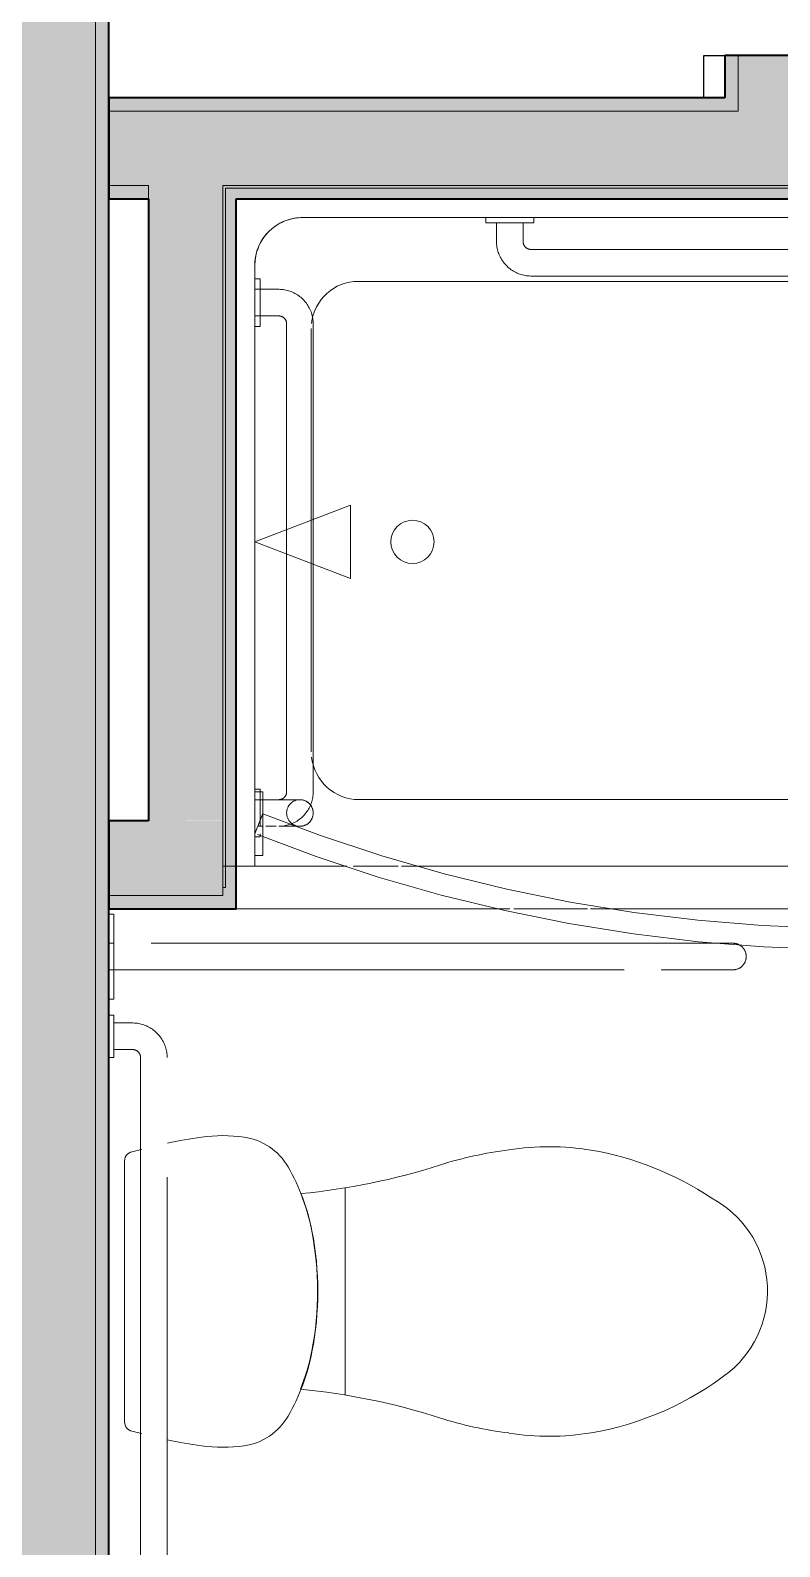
# Model space of a CAD drawing. Header units: inches. Extents: x 6 to 8416, y -388 to 6104.
# Drawn here: x 7109.2 to 7144.5, y 1389.3 to 1460.6 of the extents above; entities that cross this region are included whole.
import ezdxf

# ---------------------------------------------------------------- set-up
doc = ezdxf.new("R2010")
doc.units = ezdxf.units.IN
doc.header["$MEASUREMENT"] = 0
doc.linetypes.add('Dash 1_16_', pattern=[48, 24, -24])
doc.linetypes.add('Hidden 1_16_', pattern=[36, 24, -12])
for name, color, linetype, lineweight in [('A-DOOR', 31, 'Continuous', 18), ('A-DOOR-FRAM', 31, 'Continuous', 25), ('A-GENM', 13, 'Continuous', 18), ('A-ROOM', 32, 'Continuous', 13), ('A-WALL', 113, 'Continuous', 25), ('A-WALL-PATT', 111, 'Continuous', 35), ('I-WALL', 2, 'Continuous', 25), ('P-SANR-FIXT', 6, 'Continuous', 18), ('Q-SPCQ', 91, 'Continuous', 18)]:
    doc.layers.add(name, color=color, linetype=linetype, lineweight=lineweight)

# ---------------------------------------------------------------- blocks, each defined once
blk = doc.blocks.new('GM BA Shower-Unit-Tub-Prefab-ICC ADA-AM - ICC Type B_ Option A Forward_ 60_W x 32_D-2224280-LEVEL 3 - PLAN Copy 1 Copy 1')
at = {"layer": 'A-GENM'}
blk.add_line((0, -32), (0.625, -32), dxfattribs=at)
blk = doc.blocks.new('PL BA Toilet-Unit-Two Piece-ICC ADA-AM - ICC Type B_ Side Approach_ Swing Up Bar-V993-LEVEL 3 - PLAN Copy 1 Copy 1')
at = {"layer": 'A-GENM', "linetype": 'Hidden 1_16_', "lineweight": 9}
for p, q in [((0, 47.172), (0, 23.578)), ((0, 23.578), (0, 22.678)), ((0, 22.536), (0, 19.066)), ((0, 18.875), (0, 18.276)), ((0, 18.276), (0, 6)), ((0, 6), (0, 0))]:
    blk.add_line(p, q, dxfattribs=at)
blk = doc.blocks.new('z Nested-Shower Surround-Tub-Prefab - Variable-V998-LEVEL 3 - PLAN Copy 1 Copy 1')
at = {"layer": 'A-GENM'}
for p, q in [((60, 0), (0, 0)), ((0, 0), (0, -32)), ((0, -0.625), (0, 0)), ((0, 0), (60, 0)), ((0, -29.862), (0, -0.625)), ((56.25, -1.5), (3.75, -1.5)), ((3.75, -1.5), (56.25, -1.5)), ((56.25, -1.5), (3.75, -1.5)), ((1.5, -3.75), (1.5, -5.058)), ((1.5, -29.25), (1.5, -3.75)), ((1.5, -3.75), (1.5, -5.058)), ((53.877, -4.5), (6.371, -4.5)), ((1.5, -5.942), (1.5, -29.058)), ((1.5, -5.942), (1.5, -29.058)), ((4.159, -15.729), (4.159, -6.712)), ((4.159, -17.771), (4.159, -15.729)), ((4.159, -26.623), (4.159, -17.771)), ((53.839, -28.873), (6.409, -28.873)), ((0, -32), (0, -29.875)), ((1.5, -29.862), (1.5, -29.25)), ((1.5, -30), (1.5, -30.75)), ((1.5, -30.75), (1.5, -30)), ((1.5, -30), (1.5, -30.75)), ((1.5, -30.75), (1.5, -32)), ((1.5, -32), (1.5, -30.75)), ((1.5, -30.75), (1.5, -32)), ((0, -32), (1.5, -32)), ((0.625, -32), (0.246, -32)), ((1.5, -32), (0.625, -32)), ((1.5, -32), (5.826, -32)), ((6.125, -32), (8.252, -32)), ((8.398, -32), (9.275, -32)), ((9.275, -32), (26.625, -32))]:
    blk.add_line(p, q, dxfattribs=at)
at = {"layer": 'A-GENM', "lineweight": 9}
for p, q in [((60, 0), (0, 0)), ((0, 0), (0, -33)), ((0, -0.625), (0, 0)), ((0, 0), (60, 0)), ((0, -29.862), (0, -0.625)), ((0.125, -33), (0.125, -0.125)), ((0.125, -0.125), (59.875, -0.125)), ((0.125, -0.339), (0.125, -0.625)), ((0.125, -0.625), (0.125, -29.862)), ((59.688, -0.125), (0.313, -0.125)), ((0, -32), (0, -29.875)), ((0.125, -29.875), (0.125, -32)), ((0, -33), (0, -32)), ((0.125, -32), (0.125, -33)), ((0, -33), (0.125, -33)), ((0.125, -33), (0, -33))]:
    blk.add_line(p, q, dxfattribs=at)
at = {"layer": 'A-GENM'}
blk.add_circle((8.92, -16.75), 1.016, dxfattribs=at)
for centre, radius, start, end in [((3.75, -3.75), 2.25, 90, 180), ((3.75, -3.75), 2.25, 114.97132, 155.02868), ((3.75, -3.75), 2.25, 114.97132, 155.02868), ((3.75, -3.75), 2.25, 110.02868, 114.97132), ((3.75, -3.75), 2.25, 110.02868, 114.97132), ((3.75, -3.75), 2.25, 90, 110.02868), ((3.75, -3.75), 2.25, 90, 110.02868), ((3.75, -3.75), 2.25, 155.02868, 159.97132), ((3.75, -3.75), 2.25, 155.02868, 159.97132), ((3.75, -3.75), 2.25, 159.97132, 180), ((3.75, -3.75), 2.25, 159.97132, 180), ((6.371, -6.712), 2.212, 90, 173.90233), ((6.409, -26.623), 2.25, 186.2418, 270)]:
    blk.add_arc(centre, radius, start, end, dxfattribs=at)
blk = doc.blocks.new('z Nested-Shower Grab Bars - Variable-V999-LEVEL 3 - PLAN Copy 1 Copy 1')
at = {"layer": 'A-GENM', "linetype": 'Dash 1_16_', "lineweight": 9}
for p, q in [((10.875, 0), (10.875, -0.25)), ((13.125, 0), (10.875, 0)), ((13.125, 0), (10.875, 0)), ((10.875, 0), (10.875, -0.25)), ((13.125, 0), (10.875, 0)), ((13.125, 0), (10.875, 0)), ((10.875, -0.25), (11.687, -0.25)), ((10.875, -0.25), (11.687, -0.25)), ((10.875, -0.25), (11.687, -0.25)), ((10.875, -0.25), (13.125, -0.25)), ((11.375, -0.25), (11.375, -1.125)), ((11.688, -0.25), (11.375, -0.25)), ((11.688, -0.25), (11.375, -0.25)), ((11.375, -0.25), (11.375, -1.125)), ((12.625, -0.25), (11.375, -0.25)), ((11.688, -0.25), (11.375, -0.25)), ((12.313, -0.25), (11.688, -0.25)), ((11.838, -0.25), (11.688, -0.25)), ((12.313, -0.25), (11.688, -0.25)), ((12, -0.25), (11.838, -0.25)), ((12.162, -0.25), (12, -0.25)), ((12.313, -0.25), (12.162, -0.25)), ((12.313, -0.25), (13.125, -0.25)), ((12.313, -0.25), (13.125, -0.25)), ((12.625, -0.25), (12.313, -0.25)), ((12.625, -0.25), (12.313, -0.25)), ((12.313, -0.25), (13.125, -0.25)), ((12.625, -0.25), (12.313, -0.25)), ((12.625, -1.125), (12.625, -0.25)), ((12.625, -1.125), (12.625, -0.25)), ((13.125, -0.25), (13.125, 0)), ((13.125, -0.25), (13.125, 0)), ((35, -1.5), (13, -1.5)), ((35, -1.5), (13, -1.5)), ((13, -2.75), (35, -2.75)), ((13, -2.75), (35, -2.75)), ((0.25, -2.875), (0, -2.875)), ((0, -2.875), (0, -5.125)), ((0, -2.875), (0, -3.438)), ((1.125, -3.375), (0, -3.375)), ((0, -3.375), (0, -4.625)), ((0, -3.375), (0, -3.558)), ((0, -3.558), (0, -3.688)), ((0.25, -3.438), (0.25, -2.875)), ((0.25, -5.125), (0.25, -2.875)), ((0, -3.688), (0, -3.838)), ((0, -3.838), (0, -4)), ((0, -4), (0, -4.162)), ((0, -4.162), (0, -4.313)), ((0, -4.313), (0, -4.442)), ((0, -4.442), (0, -4.625)), ((0, -4.563), (0, -5.125)), ((0, -4.625), (1.125, -4.625)), ((0.25, -5.125), (0.25, -4.563)), ((0, -5.125), (0.25, -5.125)), ((1.5, -5), (1.5, -14.674)), ((2.75, -14.194), (2.75, -5)), ((2.75, -16.306), (2.75, -14.194)), ((1.5, -14.674), (1.5, -15.826)), ((1.5, -15.826), (1.5, -27)), ((2.75, -27), (2.75, -16.306)), ((0.25, -26.875), (0, -26.875)), ((0, -26.875), (0, -27.709)), ((0, -26.875), (0, -27.438)), ((0.25, -26.875), (0, -26.875)), ((0, -26.875), (0, -27.709)), ((0, -26.875), (0, -27.709)), ((0.25, -27.438), (0.25, -26.875)), ((0.25, -27.687), (0.25, -26.875)), ((0.25, -27.687), (0.25, -26.875)), ((0.25, -27.709), (0.25, -26.875)), ((1.125, -27.375), (0, -27.375)), ((0, -27.375), (0, -27.558)), ((0, -27.375), (0, -27.688)), ((0, -27.558), (0, -27.688)), ((0, -27.688), (0, -27.838)), ((0, -27.688), (0, -27.838)), ((0, -27.749), (0, -28)), ((0, -27.749), (0, -28)), ((0, -27.749), (0, -28)), ((1.125, -27.375), (0.25, -27.375)), ((0.25, -27.375), (0.25, -27.688)), ((0.25, -27.375), (0.25, -27.688)), ((0.25, -27.688), (0.25, -27.838)), ((0.25, -27.688), (0.25, -27.838)), ((0.25, -27.991), (0.25, -27.749)), ((0, -27.838), (0, -28)), ((0, -27.838), (0, -28)), ((0, -28), (0, -28.162)), ((0, -28), (0, -28.162)), ((0, -28.113), (0, -28.291)), ((0, -28.113), (0, -28.291)), ((0, -28.113), (0, -28.291)), ((0, -28.162), (0, -28.313)), ((0, -28.162), (0, -28.313)), ((0, -28.291), (0, -28.365)), ((0, -28.291), (0, -28.365)), ((0, -28.291), (0, -28.365)), ((0, -28.291), (0, -28.365)), ((0, -28.313), (0, -28.365)), ((0, -28.313), (0, -28.442)), ((0, -28.365), (0, -28.442)), ((0, -28.442), (0, -28.541)), ((0, -28.442), (0, -28.541)), ((0.25, -27.838), (0.25, -28)), ((0.25, -27.838), (0.25, -28)), ((0.25, -28), (0.25, -28.313)), ((0.25, -28), (0.25, -28.162)), ((0.25, -28.291), (0.25, -28.113)), ((0.25, -28.162), (0.25, -28.313)), ((0.25, -28.365), (0.25, -28.291)), ((0.25, -28.365), (0.25, -28.291)), ((0.25, -28.365), (0.25, -28.291)), ((0.25, -28.365), (0.25, -28.291)), ((0.25, -28.313), (0.25, -28.442)), ((0.25, -28.313), (0.25, -28.442)), ((0.25, -28.442), (0.25, -28.541)), ((0.25, -28.442), (0.25, -28.541)), ((2.244, -28.178), (2.291, -28.132)), ((0, -28.541), (0, -28.604)), ((0, -28.541), (0, -28.604)), ((0, -28.563), (0, -28.795)), ((0, -28.563), (0, -28.795)), ((0, -28.563), (0, -28.795)), ((0, -28.563), (0, -28.795)), ((0, -28.604), (0, -28.625)), ((0, -28.604), (0, -28.625)), ((0, -28.974), (0, -29.087)), ((0, -28.974), (0, -29.087)), ((0, -28.974), (0, -29.087)), ((0, -28.974), (0, -29.087)), ((0, -29.087), (0, -29.125)), ((0, -29.087), (0, -29.125)), ((0, -29.087), (0, -29.125)), ((0, -29.087), (0, -29.125)), ((0, -29.125), (0.245, -29.125)), ((0, -29.125), (0.245, -29.125)), ((0.154, -28.625), (0.375, -28.625)), ((0.25, -28.541), (0.25, -28.604)), ((0.25, -28.541), (0.25, -28.604)), ((0.25, -28.604), (0.25, -28.625)), ((0.25, -28.604), (0.25, -28.625)), ((0.25, -29.087), (0.25, -28.974)), ((0.25, -29.087), (0.25, -28.974)), ((0.25, -29.087), (0.25, -28.974)), ((0.25, -29.087), (0.25, -28.974)), ((0.25, -29.125), (0.25, -29.087)), ((0.25, -29.125), (0.25, -29.087)), ((0.25, -29.125), (0.25, -29.087)), ((0.25, -29.125), (0.25, -29.087)), ((0.515, -28.625), (1.004, -28.625)), ((0.515, -28.625), (1.004, -28.625)), ((1.295, -28.625), (1.255, -28.625)), ((1.384, -28.604), (1.448, -28.593)), ((1.448, -28.593), (1.511, -28.578)), ((1.487, -28.625), (1.45, -28.625)), ((1.596, -28.625), (1.561, -28.625)), ((1.631, -28.625), (1.596, -28.625)), ((1.972, -28.625), (1.95, -28.625)), ((1.993, -28.625), (1.972, -28.625)), ((2.012, -28.625), (1.993, -28.625)), ((2.03, -28.625), (2.012, -28.625)), ((2.046, -28.625), (2.03, -28.625)), ((2.061, -28.625), (2.046, -28.625))]:
    blk.add_line(p, q, dxfattribs=at)
at = {"layer": 'A-GENM', "linetype": 'Dash 1_16_', "lineweight": 9, "flags": 128}
for points in [[(11.375, -1.125), (11.376, -1.19), (11.38, -1.255), (11.387, -1.32), (11.396, -1.384), (11.407, -1.448), (11.422, -1.511), (11.438, -1.574), (11.457, -1.636), (11.479, -1.697), (11.503, -1.758), (11.53, -1.817), (11.559, -1.875), (11.59, -1.932), (11.623, -1.988), (11.659, -2.043), (11.697, -2.095), (11.736, -2.147), (11.778, -2.197), (11.822, -2.244), (11.868, -2.291), (11.915, -2.335), (11.965, -2.377), (12.016, -2.418), (12.068, -2.456), (12.122, -2.492), (12.177, -2.526), (12.234, -2.558), (12.292, -2.588), (12.351, -2.615), (12.411, -2.64), (12.472, -2.662), (12.534, -2.682), (12.597, -2.699), (12.66, -2.714), (12.724, -2.726), (12.788, -2.736), (12.853, -2.743), (12.917, -2.748), (12.982, -2.75), (13, -2.75)], [(11.375, -1.125), (11.376, -1.19), (11.38, -1.255), (11.387, -1.32), (11.396, -1.384), (11.407, -1.448), (11.422, -1.511), (11.438, -1.574), (11.457, -1.636), (11.479, -1.697), (11.503, -1.758), (11.53, -1.817), (11.559, -1.875), (11.59, -1.932), (11.623, -1.988), (11.659, -2.043), (11.697, -2.095), (11.736, -2.147), (11.778, -2.197), (11.822, -2.244), (11.868, -2.291), (11.915, -2.335), (11.965, -2.377), (12.016, -2.418), (12.068, -2.456), (12.122, -2.492), (12.177, -2.526), (12.234, -2.558), (12.292, -2.588), (12.351, -2.615), (12.411, -2.64), (12.472, -2.662), (12.534, -2.682), (12.597, -2.699), (12.66, -2.714), (12.724, -2.726), (12.788, -2.736), (12.853, -2.743), (12.917, -2.748), (12.982, -2.75), (13, -2.75)], [(13, -1.5), (12.985, -1.5), (12.97, -1.499), (12.955, -1.497), (12.94, -1.495), (12.925, -1.493), (12.911, -1.489), (12.896, -1.485), (12.882, -1.481), (12.868, -1.476), (12.854, -1.47), (12.84, -1.464), (12.827, -1.458), (12.814, -1.45), (12.801, -1.443), (12.788, -1.435), (12.776, -1.426), (12.764, -1.417), (12.753, -1.407), (12.742, -1.397), (12.731, -1.386), (12.721, -1.375), (12.711, -1.364), (12.702, -1.352), (12.693, -1.34), (12.684, -1.328), (12.677, -1.315), (12.669, -1.302), (12.662, -1.288), (12.656, -1.275), (12.65, -1.261), (12.645, -1.247), (12.641, -1.233), (12.637, -1.218), (12.633, -1.203), (12.63, -1.189), (12.628, -1.174), (12.627, -1.159), (12.625, -1.144), (12.625, -1.129), (12.625, -1.125)], [(13, -1.5), (12.985, -1.5), (12.97, -1.499), (12.955, -1.497), (12.94, -1.495), (12.925, -1.493), (12.911, -1.489), (12.896, -1.485), (12.882, -1.481), (12.868, -1.476), (12.854, -1.47), (12.84, -1.464), (12.827, -1.458), (12.814, -1.45), (12.801, -1.443), (12.788, -1.435), (12.776, -1.426), (12.764, -1.417), (12.753, -1.407), (12.742, -1.397), (12.731, -1.386), (12.721, -1.375), (12.711, -1.364), (12.702, -1.352), (12.693, -1.34), (12.684, -1.328), (12.677, -1.315), (12.669, -1.302), (12.662, -1.288), (12.656, -1.275), (12.65, -1.261), (12.645, -1.247), (12.641, -1.233), (12.637, -1.218), (12.633, -1.203), (12.63, -1.189), (12.628, -1.174), (12.627, -1.159), (12.625, -1.144), (12.625, -1.129), (12.625, -1.125)], [(2.75, -5), (2.749, -4.935), (2.745, -4.87), (2.738, -4.805), (2.729, -4.741), (2.718, -4.677), (2.703, -4.614), (2.687, -4.551), (2.668, -4.489), (2.646, -4.428), (2.622, -4.367), (2.595, -4.308), (2.566, -4.25), (2.535, -4.193), (2.502, -4.137), (2.466, -4.082), (2.428, -4.03), (2.389, -3.978), (2.347, -3.928), (2.303, -3.881), (2.257, -3.834), (2.21, -3.79), (2.16, -3.748), (2.109, -3.707), (2.057, -3.669), (2.003, -3.633), (1.948, -3.599), (1.891, -3.567), (1.833, -3.537), (1.774, -3.51), (1.714, -3.485), (1.653, -3.463), (1.591, -3.443), (1.528, -3.426), (1.465, -3.411), (1.401, -3.399), (1.337, -3.389), (1.272, -3.382), (1.208, -3.377), (1.143, -3.375), (1.125, -3.375)], [(1.125, -4.625), (1.14, -4.625), (1.155, -4.626), (1.17, -4.628), (1.185, -4.63), (1.2, -4.632), (1.214, -4.636), (1.229, -4.64), (1.243, -4.644), (1.257, -4.649), (1.271, -4.655), (1.285, -4.661), (1.298, -4.667), (1.311, -4.675), (1.324, -4.682), (1.337, -4.69), (1.349, -4.699), (1.361, -4.708), (1.372, -4.718), (1.383, -4.728), (1.394, -4.739), (1.404, -4.75), (1.414, -4.761), (1.423, -4.773), (1.432, -4.785), (1.441, -4.797), (1.448, -4.81), (1.456, -4.823), (1.463, -4.837), (1.469, -4.85), (1.475, -4.864), (1.48, -4.878), (1.484, -4.892), (1.488, -4.907), (1.492, -4.922), (1.495, -4.936), (1.497, -4.951), (1.498, -4.966), (1.5, -4.981), (1.5, -4.996), (1.5, -5)], [(1.5, -27), (1.5, -27.015), (1.499, -27.03), (1.497, -27.045), (1.495, -27.06), (1.493, -27.075), (1.489, -27.089), (1.485, -27.104), (1.481, -27.118), (1.476, -27.132), (1.47, -27.146), (1.464, -27.16), (1.458, -27.173), (1.45, -27.186), (1.443, -27.199), (1.435, -27.212), (1.426, -27.224), (1.417, -27.236), (1.407, -27.247), (1.397, -27.258), (1.386, -27.269), (1.375, -27.279), (1.364, -27.289), (1.352, -27.298), (1.34, -27.307), (1.328, -27.316), (1.315, -27.323), (1.302, -27.331), (1.288, -27.338), (1.275, -27.344), (1.261, -27.35), (1.247, -27.355), (1.233, -27.359), (1.218, -27.363), (1.203, -27.367), (1.189, -27.37), (1.174, -27.372), (1.159, -27.373), (1.144, -27.375), (1.129, -27.375), (1.125, -27.375)], [(2.64, -27.589), (2.662, -27.528), (2.682, -27.466), (2.699, -27.403), (2.714, -27.34), (2.726, -27.276), (2.736, -27.212), (2.743, -27.147), (2.748, -27.083), (2.75, -27.018), (2.75, -27)], [(1.125, -27.375), (1.165, -27.375), (1.205, -27.375), (1.245, -27.375), (1.284, -27.375), (1.324, -27.375), (1.363, -27.375), (1.401, -27.375), (1.44, -27.375), (1.477, -27.375), (1.514, -27.375), (1.551, -27.375), (1.587, -27.375), (1.622, -27.375), (1.656, -27.375), (1.69, -27.375), (1.722, -27.375), (1.754, -27.375), (1.784, -27.375), (1.814, -27.375), (1.842, -27.375), (1.87, -27.375), (1.896, -27.375), (1.921, -27.375), (1.944, -27.375), (1.966, -27.375)], [(1.966, -27.375), (1.987, -27.375), (2.007, -27.375), (2.025, -27.375), (2.042, -27.375), (2.057, -27.375), (2.071, -27.375), (2.083, -27.375), (2.094, -27.375), (2.103, -27.375), (2.11, -27.375), (2.116, -27.375), (2.121, -27.375), (2.124, -27.375), (2.125, -27.375)], [(2.125, -27.375), (2.15, -27.375), (2.175, -27.377), (2.2, -27.379), (2.225, -27.383), (2.249, -27.387), (2.274, -27.393), (2.298, -27.399), (2.322, -27.407), (2.345, -27.415), (2.368, -27.424), (2.391, -27.435), (2.414, -27.446), (2.436, -27.458), (2.457, -27.47), (2.478, -27.484), (2.498, -27.499), (2.518, -27.514), (2.537, -27.53), (2.556, -27.547), (2.573, -27.565), (2.59, -27.583), (2.607, -27.602), (2.622, -27.621), (2.637, -27.642), (2.651, -27.662), (2.664, -27.684), (2.676, -27.705), (2.688, -27.728), (2.698, -27.75), (2.708, -27.774), (2.716, -27.797), (2.724, -27.821), (2.73, -27.845), (2.736, -27.869), (2.741, -27.894), (2.745, -27.918), (2.747, -27.943), (2.749, -27.968), (2.75, -27.993), (2.75, -28.018), (2.749, -28.043), (2.746, -28.068), (2.743, -28.093), (2.739, -28.118), (2.734, -28.142), (2.727, -28.166), (2.72, -28.19), (2.712, -28.214), (2.703, -28.237), (2.693, -28.26), (2.682, -28.283), (2.671, -28.305), (2.658, -28.326), (2.645, -28.347), (2.63, -28.368), (2.615, -28.388), (2.599, -28.407), (2.583, -28.426), (2.565, -28.444), (2.547, -28.461), (2.528, -28.477), (2.509, -28.493), (2.489, -28.508), (2.468, -28.522), (2.447, -28.536), (2.426, -28.548), (2.403, -28.56), (2.381, -28.57), (2.358, -28.58), (2.334, -28.589), (2.311, -28.597), (2.287, -28.604), (2.262, -28.61), (2.238, -28.615), (2.213, -28.619), (2.188, -28.622), (2.163, -28.624), (2.138, -28.625), (2.125, -28.625)], [(2.291, -28.132), (2.335, -28.085), (2.377, -28.035), (2.418, -27.984), (2.456, -27.932), (2.492, -27.878), (2.526, -27.823), (2.558, -27.766), (2.588, -27.708), (2.615, -27.649), (2.64, -27.589)], [(1.511, -28.578), (1.574, -28.562), (1.636, -28.543), (1.697, -28.521), (1.758, -28.497), (1.817, -28.47), (1.875, -28.441), (1.932, -28.41), (1.988, -28.377), (2.043, -28.341), (2.095, -28.303), (2.147, -28.264), (2.197, -28.222), (2.244, -28.178)], [(1.125, -28.625), (1.19, -28.624), (1.255, -28.62), (1.32, -28.613), (1.384, -28.604)], [(1.255, -28.625), (1.216, -28.625), (1.176, -28.625), (1.136, -28.625), (1.125, -28.625)], [(1.45, -28.625), (1.412, -28.625), (1.373, -28.625), (1.334, -28.625), (1.295, -28.625)], [(1.561, -28.625), (1.524, -28.625), (1.487, -28.625)], [(1.95, -28.625), (1.927, -28.625), (1.903, -28.625), (1.877, -28.625), (1.85, -28.625), (1.822, -28.625), (1.792, -28.625), (1.762, -28.625), (1.731, -28.625), (1.699, -28.625), (1.665, -28.625), (1.631, -28.625)], [(2.125, -28.625), (2.124, -28.625), (2.122, -28.625), (2.118, -28.625), (2.112, -28.625), (2.105, -28.625), (2.096, -28.625), (2.086, -28.625), (2.074, -28.625), (2.061, -28.625)]]:
    blk.add_lwpolyline(points, dxfattribs=at)
at = {"layer": 'A-GENM', "linetype": 'Dash 1_16_', "lineweight": 9}
for start, end in [(90, 270), (270, 90)]:
    blk.add_arc((2.125, -28), 0.625, start, end, dxfattribs=at)
blk = doc.blocks.new('z Nested-Shower Fixtures - Variable-2223649-LEVEL 3 - PLAN Copy 1 Copy 1')
at = {"layer": 'P-SANR-FIXT'}
for p, q in [((4.5, 1.727), (0, 0)), ((4.5, -1.727), (4.5, 1.727)), ((0, 0), (4.5, -1.727))]:
    blk.add_line(p, q, dxfattribs=at)
blk = doc.blocks.new('SE BA Shower Curtain Rod-AM - 1_ Dia__ 76_ AFF-V1000-LEVEL 3 - PLAN Copy 1 Copy 1')
at = {"layer": 'Q-SPCQ'}
for p, q in [((0.375, 1.5), (0, 1.5)), ((0, 1.5), (0, -1.5)), ((0, 1.5), (0, 0.75)), ((0.375, 0.75), (0.375, 1.5)), ((0.375, -1.5), (0.375, 1.5)), ((0, 0.75), (0, -0.75)), ((0.375, 0.391), (0.375, 0.75)), ((0.235, 0.12), (0.14, -0.12)), ((0.235, 0.12), (0.187, 0)), ((0.28, 0.232), (0.235, 0.12)), ((0.28, 0.232), (0.235, 0.12)), ((0.348, 0.402), (0.28, 0.232)), ((0.318, 0.328), (0.28, 0.232)), ((0.348, 0.402), (0.318, 0.328)), ((0.366, 0.449), (0.348, 0.402)), ((0.366, 0.449), (0.348, 0.402)), ((0.373, 0.464), (0.366, 0.449)), ((0.373, 0.464), (0.366, 0.449)), ((0.375, 0), (0.375, 0.139)), ((0.009, -0.449), (0.002, -0.464)), ((0.009, -0.449), (0.002, -0.464)), ((0.027, -0.402), (0.009, -0.449)), ((0.027, -0.402), (0.009, -0.449)), ((0.095, -0.232), (0.027, -0.402)), ((0.057, -0.328), (0.027, -0.402)), ((0.095, -0.232), (0.057, -0.328)), ((0.14, -0.12), (0.095, -0.232)), ((0.14, -0.12), (0.095, -0.232)), ((0.128, -0.512), (0.375, -0.604)), ((0.187, 0), (0.14, -0.12)), ((0.375, -0.75), (0.375, -0.521)), ((0, -0.75), (0, -1.5)), ((0.375, -1.5), (0.375, -0.75)), ((0, -1.5), (0.375, -1.5))]:
    blk.add_line(p, q, dxfattribs=at)
at = {"layer": 'Q-SPCQ', "flags": 128}
for points in [[(56.625, 0.464), (53.782, -0.604), (50.896, -1.558), (47.974, -2.395), (45.022, -3.115), (42.042, -3.716), (39.041, -4.198), (36.024, -4.56), (32.994, -4.8), (29.957, -4.919), (26.917, -4.916), (23.881, -4.792), (20.851, -4.547), (17.834, -4.181), (14.834, -3.694), (11.856, -3.088), (8.904, -2.363), (5.984, -1.52), (3.099, -0.562), (0.375, 0.464)], [(0.375, -0.604), (2.885, -1.547), (5.809, -2.513), (8.769, -3.362), (11.761, -4.091), (14.779, -4.7), (17.82, -5.189), (20.877, -5.555), (23.947, -5.798), (27.024, -5.919), (30.103, -5.916), (33.18, -5.791), (36.25, -5.542), (39.306, -5.171), (42.346, -4.678), (45.364, -4.063), (48.354, -3.329), (51.313, -2.475), (54.235, -1.504), (56.625, -0.605)]]:
    blk.add_lwpolyline(points, dxfattribs=at)
blk = doc.blocks.new('z Nested-Toilet-2 Piece - z Nested-Toilet-2 Piece-2223281-LEVEL 3 - PLAN Copy 1 Copy 1')
at = {"layer": 'P-SANR-FIXT'}
for p, q in [((6.142, -0.75), (-6.142, -0.75)), ((-4.871, -11.127), (4.871, -11.127))]:
    blk.add_line(p, q, dxfattribs=at)
for centre, radius, start, end in [((15.604, -7.568), 23.085, 163.96347, 164.9127), ((-6.142, -1.191), 0.441, 90, 180), ((6.142, -1.191), 0.441, 360, 90), ((-15.604, -7.568), 23.085, 15.0873, 16.03653), ((15.604, -7.568), 23.085, 168, 172.03653), ((-15.604, -7.568), 23.085, 7.96347, 12), ((-0.11, -5.37), 7.218, 172.03653, 187.96347), ((0.11, -5.37), 7.218, 352.03653, 7.96347), ((-4.438, -5.975), 2.848, 187.96347, 240.03653), ((4.438, -5.975), 2.848, 299.96347, 352.03653), ((-1.009, -0.027), 9.713, 240.03653, 259.16223), ((1.009, -0.027), 9.713, 280.83777, 299.96347), ((-35.243, -6.16), 30.776, 342.20163, 354.66929), ((-0.935, -0.044), 9.694, 247.78695, 259.00274), ((1.014, -0.023), 9.709, 280.88948, 291.6938), ((35.243, -6.16), 30.776, 185.37772, 197.79837), ((0, 4.969), 14.81, 258.96223, 281.03777), ((0.023, 4.972), 14.801, 259.06665, 281.00376), ((10.95, -20.977), 17.735, 162.23796, 173.05026), ((-10.95, -20.977), 17.735, 6.94974, 17.76204), ((5.191, -20.738), 11.999, 170.85857, 189.41128), ((-5.191, -20.738), 11.999, 350.58872, 9.14143), ((7.716, -20.256), 14.569, 189.65703, 218.04413), ((-7.716, -20.256), 14.569, 326.24483, 350.34297), ((0.025, -26.068), 4.932, 219.93666, 332.42756)]:
    blk.add_arc(centre, radius, start, end, dxfattribs=at)
blk = doc.blocks.new('z Nested-Toilet Grab Bars - z Nested-Toilet Grab Bars-V1001-LEVEL 3 - PLAN Copy 1 Copy 1')
at = {"layer": 'A-GENM', "linetype": 'Dash 1_16_', "lineweight": 9}
for p, q in [((-42.623, 0), (-42.901, 0)), ((-41.099, 0), (-42.901, 0)), ((-42.223, 0), (-42.623, 0)), ((-41.777, 0), (-42.223, 0)), ((-41.377, 0), (-41.777, 0)), ((-41.099, 0), (-41.377, 0)), ((-4.25, 0), (-4.25, -0.25)), ((-4.25, 0), (-4.25, -0.25)), ((-0.25, 0), (-0.25, -0.25)), ((-0.25, -0.25), (-0.25, 0)), ((-43, 0), (-43, -0.25)), ((-43, -0.25), (-42.901, -0.25)), ((-43, -0.25), (-42.901, -0.25)), ((-42.901, -0.25), (-42.623, -0.25)), ((-42.901, -0.25), (-42.623, -0.25)), ((-42.625, -0.25), (-42.625, -0.75)), ((-42.563, -0.25), (-42.625, -0.25)), ((-42.563, -0.25), (-42.625, -0.25)), ((-42.623, -0.25), (-42.223, -0.25)), ((-42.623, -0.25), (-42.223, -0.25)), ((-42.39, -0.25), (-42.563, -0.25)), ((-42.39, -0.25), (-42.563, -0.25)), ((-42.139, -0.25), (-42.39, -0.25)), ((-42.139, -0.25), (-42.39, -0.25)), ((-42.223, -0.25), (-41.777, -0.25)), ((-42.223, -0.25), (-41.777, -0.25)), ((-41.861, -0.25), (-42.139, -0.25)), ((-41.861, -0.25), (-42.139, -0.25)), ((-41.61, -0.25), (-41.861, -0.25)), ((-41.61, -0.25), (-41.861, -0.25)), ((-41.777, -0.25), (-41.377, -0.25)), ((-41.777, -0.25), (-41.377, -0.25)), ((-41.437, -0.25), (-41.61, -0.25)), ((-41.437, -0.25), (-41.61, -0.25)), ((-41.375, -0.25), (-41.437, -0.25)), ((-41.375, -0.25), (-41.437, -0.25)), ((-41.377, -0.25), (-41.099, -0.25)), ((-41.377, -0.25), (-41.099, -0.25)), ((-41.375, -0.75), (-41.375, -0.25)), ((-41.099, -0.25), (-41, -0.25)), ((-41.099, -0.25), (-41, -0.25)), ((-41, -0.25), (-41, 0)), ((-7, 0), (-7, -0.25)), ((-7, -0.25), (-5, -0.25)), ((-7, -0.25), (-5, -0.25)), ((-6.625, -0.25), (-6.625, -1.125)), ((-5.375, -0.25), (-6.625, -0.25)), ((-5.375, -0.25), (-6.625, -0.25)), ((-5.375, -1.125), (-5.375, -0.25)), ((-5, -0.25), (-5, 0)), ((-0.25, -0.25), (-4.25, -0.25)), ((-4.25, -0.25), (-2.854, -0.25)), ((-2.875, 0), (-2.875, -0.25)), ((-2.875, 0), (-2.875, -0.25)), ((-2.875, -0.25), (-2.875, -26)), ((-2.875, -0.25), (-2.875, -26)), ((-1.647, -0.25), (-0.25, -0.25)), ((-1.625, -0.25), (-1.625, 0)), ((-1.625, -0.25), (-1.625, 0)), ((-1.625, -26), (-1.625, -0.25)), ((-1.625, -26), (-1.625, -0.25)), ((-42.625, -0.75), (-42.625, -1.125)), ((-41.375, -1.125), (-41.375, -0.75)), ((-36.625, -1.5), (-41, -1.5)), ((-7, -1.5), (-36.625, -1.5)), ((-41, -2.75), (-36.625, -2.75)), ((-36.625, -2.75), (-7, -2.75)), ((-1.625, -29.054), (-1.625, -28.994)), ((-1.625, -29.038), (-1.625, -29.094)), ((-1.625, -29.109), (-1.625, -29.054)), ((-1.625, -29.094), (-1.625, -29.146)), ((-1.625, -29.159), (-1.625, -29.109)), ((-1.625, -29.146), (-1.625, -29.192)), ((-1.625, -29.204), (-1.625, -29.159)), ((-1.625, -29.192), (-1.625, -29.233)), ((-1.696, -29.664), (-1.708, -29.686))]:
    blk.add_line(p, q, dxfattribs=at)
at = {"layer": 'A-GENM', "linetype": 'Dash 1_16_', "lineweight": 9, "flags": 128}
for points in [[(-42.625, -1.125), (-42.624, -1.19), (-42.62, -1.255), (-42.613, -1.32), (-42.604, -1.384), (-42.593, -1.448), (-42.578, -1.511), (-42.562, -1.574), (-42.543, -1.636), (-42.521, -1.697), (-42.497, -1.758), (-42.47, -1.817), (-42.441, -1.875), (-42.41, -1.932), (-42.377, -1.988), (-42.341, -2.043), (-42.303, -2.095), (-42.264, -2.147), (-42.222, -2.197), (-42.178, -2.244), (-42.132, -2.291), (-42.085, -2.335), (-42.035, -2.377), (-41.984, -2.418), (-41.932, -2.456), (-41.878, -2.492), (-41.823, -2.526), (-41.766, -2.558), (-41.708, -2.588), (-41.649, -2.615), (-41.589, -2.64), (-41.528, -2.662), (-41.466, -2.682), (-41.403, -2.699), (-41.34, -2.714), (-41.276, -2.726), (-41.212, -2.736), (-41.147, -2.743), (-41.083, -2.748), (-41.018, -2.75), (-41, -2.75)], [(-41, -1.5), (-41.015, -1.5), (-41.03, -1.499), (-41.045, -1.497), (-41.06, -1.495), (-41.075, -1.493), (-41.089, -1.489), (-41.104, -1.485), (-41.118, -1.481), (-41.132, -1.476), (-41.146, -1.47), (-41.16, -1.464), (-41.173, -1.458), (-41.186, -1.45), (-41.199, -1.443), (-41.212, -1.435), (-41.224, -1.426), (-41.236, -1.417), (-41.247, -1.407), (-41.258, -1.397), (-41.269, -1.386), (-41.279, -1.375), (-41.289, -1.364), (-41.298, -1.352), (-41.307, -1.34), (-41.316, -1.328), (-41.323, -1.315), (-41.331, -1.302), (-41.338, -1.288), (-41.344, -1.275), (-41.35, -1.261), (-41.355, -1.247), (-41.359, -1.233), (-41.363, -1.218), (-41.367, -1.203), (-41.37, -1.189), (-41.372, -1.174), (-41.373, -1.159), (-41.375, -1.144), (-41.375, -1.129), (-41.375, -1.125)], [(-6.625, -1.125), (-6.625, -1.14), (-6.626, -1.155), (-6.628, -1.17), (-6.63, -1.185), (-6.632, -1.2), (-6.636, -1.214), (-6.64, -1.229), (-6.644, -1.243), (-6.649, -1.257), (-6.655, -1.271), (-6.661, -1.285), (-6.667, -1.298), (-6.675, -1.311), (-6.682, -1.324), (-6.69, -1.337), (-6.699, -1.349), (-6.708, -1.361), (-6.718, -1.372), (-6.728, -1.383), (-6.739, -1.394), (-6.75, -1.404), (-6.761, -1.414), (-6.773, -1.423), (-6.785, -1.432), (-6.797, -1.441), (-6.81, -1.448), (-6.823, -1.456), (-6.837, -1.463), (-6.85, -1.469), (-6.864, -1.475), (-6.878, -1.48), (-6.892, -1.484), (-6.907, -1.488), (-6.922, -1.492), (-6.936, -1.495), (-6.951, -1.497), (-6.966, -1.498), (-6.981, -1.5), (-6.996, -1.5), (-7, -1.5)], [(-7, -2.75), (-6.935, -2.749), (-6.87, -2.745), (-6.805, -2.738), (-6.741, -2.729), (-6.677, -2.718), (-6.614, -2.703), (-6.551, -2.687), (-6.489, -2.668), (-6.428, -2.646), (-6.367, -2.622), (-6.308, -2.595), (-6.25, -2.566), (-6.193, -2.535), (-6.137, -2.502), (-6.082, -2.466), (-6.03, -2.428), (-5.978, -2.389), (-5.928, -2.347), (-5.881, -2.303), (-5.834, -2.257), (-5.79, -2.21), (-5.748, -2.16), (-5.707, -2.109), (-5.669, -2.057), (-5.633, -2.003), (-5.599, -1.948), (-5.567, -1.891), (-5.537, -1.833), (-5.51, -1.774), (-5.485, -1.714), (-5.463, -1.653), (-5.443, -1.591), (-5.426, -1.528), (-5.411, -1.465), (-5.399, -1.401), (-5.389, -1.337), (-5.382, -1.272), (-5.377, -1.208), (-5.375, -1.143), (-5.375, -1.125)], [(-2.875, -29.375), (-2.875, -29.372), (-2.875, -29.364), (-2.875, -29.351), (-2.875, -29.332), (-2.875, -29.308), (-2.875, -29.278), (-2.875, -29.244), (-2.875, -29.204), (-2.875, -29.159), (-2.875, -29.109), (-2.875, -29.054), (-2.875, -28.994), (-2.875, -28.929), (-2.875, -28.859), (-2.875, -28.786), (-2.875, -28.707), (-2.875, -28.624), (-2.875, -28.537), (-2.875, -28.446), (-2.875, -28.351), (-2.875, -28.253), (-2.875, -28.15), (-2.875, -28.045), (-2.875, -27.936), (-2.875, -27.824), (-2.875, -27.708), (-2.875, -27.591), (-2.875, -27.47), (-2.875, -27.348), (-2.875, -27.223), (-2.875, -27.096), (-2.875, -26.968), (-2.875, -26.838), (-2.875, -26.706), (-2.875, -26.574), (-2.875, -26.44), (-2.875, -26.306), (-2.875, -26.171), (-2.875, -26.036), (-2.875, -26)], [(-2.875, -26), (-2.875, -26.135), (-2.875, -26.27), (-2.875, -26.404), (-2.875, -26.538), (-2.875, -26.671), (-2.875, -26.802), (-2.875, -26.933), (-2.875, -27.062), (-2.875, -27.189), (-2.875, -27.314), (-2.875, -27.438), (-2.875, -27.559), (-2.875, -27.677), (-2.875, -27.793), (-2.875, -27.906), (-2.875, -28.016), (-2.875, -28.122), (-2.875, -28.225), (-2.875, -28.325), (-2.875, -28.421), (-2.875, -28.513), (-2.875, -28.601), (-2.875, -28.685), (-2.875, -28.765), (-2.875, -28.84), (-2.875, -28.911), (-2.875, -28.977), (-2.875, -29.038), (-2.875, -29.094), (-2.875, -29.146), (-2.875, -29.192), (-2.875, -29.233), (-2.875, -29.269), (-2.875, -29.3), (-2.875, -29.326), (-2.875, -29.346), (-2.875, -29.361), (-2.875, -29.371), (-2.875, -29.375)], [(-1.625, -28.707), (-1.625, -28.624), (-1.625, -28.537), (-1.625, -28.446), (-1.625, -28.351), (-1.625, -28.253), (-1.625, -28.15), (-1.625, -28.045), (-1.625, -27.936), (-1.625, -27.824), (-1.625, -27.708), (-1.625, -27.591), (-1.625, -27.47), (-1.625, -27.348), (-1.625, -27.223), (-1.625, -27.096), (-1.625, -26.968), (-1.625, -26.838), (-1.625, -26.706), (-1.625, -26.574), (-1.625, -26.44), (-1.625, -26.306), (-1.625, -26.171), (-1.625, -26.036), (-1.625, -26)], [(-1.625, -26), (-1.625, -26.135), (-1.625, -26.27), (-1.625, -26.404), (-1.625, -26.538), (-1.625, -26.671), (-1.625, -26.802), (-1.625, -26.933), (-1.625, -27.062), (-1.625, -27.189), (-1.625, -27.314), (-1.625, -27.438), (-1.625, -27.559), (-1.625, -27.677), (-1.625, -27.793), (-1.625, -27.906), (-1.625, -28.016), (-1.625, -28.122), (-1.625, -28.225), (-1.625, -28.325), (-1.625, -28.421), (-1.625, -28.513), (-1.625, -28.601), (-1.625, -28.685)], [(-1.625, -28.685), (-1.625, -28.765), (-1.625, -28.84), (-1.625, -28.911), (-1.625, -28.977), (-1.625, -29.038)], [(-1.625, -28.994), (-1.625, -28.929), (-1.625, -28.859), (-1.625, -28.786), (-1.625, -28.707)], [(-1.625, -29.375), (-1.625, -29.372), (-1.625, -29.364), (-1.625, -29.351), (-1.625, -29.332), (-1.625, -29.308), (-1.625, -29.278), (-1.625, -29.244), (-1.625, -29.204)], [(-1.625, -29.233), (-1.625, -29.269), (-1.625, -29.3), (-1.625, -29.326), (-1.625, -29.346), (-1.625, -29.361), (-1.625, -29.371), (-1.625, -29.375)], [(-2.25, -30), (-2.275, -30), (-2.3, -29.998), (-2.325, -29.996), (-2.35, -29.992), (-2.374, -29.988), (-2.399, -29.982), (-2.423, -29.976), (-2.447, -29.968), (-2.47, -29.96), (-2.493, -29.951), (-2.516, -29.94), (-2.539, -29.929), (-2.561, -29.917), (-2.582, -29.905), (-2.603, -29.891), (-2.623, -29.876), (-2.643, -29.861), (-2.662, -29.845), (-2.681, -29.828), (-2.698, -29.81), (-2.715, -29.792), (-2.732, -29.773), (-2.747, -29.754), (-2.762, -29.733), (-2.776, -29.713), (-2.789, -29.691), (-2.801, -29.67), (-2.813, -29.647), (-2.823, -29.625), (-2.833, -29.601), (-2.841, -29.578), (-2.849, -29.554), (-2.855, -29.53), (-2.861, -29.506), (-2.866, -29.481), (-2.87, -29.457), (-2.872, -29.432), (-2.874, -29.407), (-2.875, -29.382), (-2.875, -29.375)], [(-1.734, -29.728), (-1.749, -29.748), (-1.764, -29.768), (-1.78, -29.787), (-1.797, -29.806), (-1.815, -29.823), (-1.833, -29.84), (-1.852, -29.857), (-1.871, -29.872), (-1.892, -29.887), (-1.912, -29.901), (-1.934, -29.914), (-1.955, -29.926), (-1.978, -29.938), (-2, -29.948), (-2.024, -29.958), (-2.047, -29.966), (-2.071, -29.974), (-2.095, -29.98), (-2.119, -29.986), (-2.144, -29.991), (-2.168, -29.995), (-2.193, -29.997), (-2.218, -29.999), (-2.243, -30), (-2.25, -30)], [(-1.708, -29.686), (-1.72, -29.707), (-1.734, -29.728)], [(-1.625, -29.375), (-1.625, -29.4), (-1.627, -29.425), (-1.629, -29.45), (-1.633, -29.475), (-1.637, -29.499), (-1.643, -29.524), (-1.649, -29.548), (-1.657, -29.572), (-1.665, -29.595), (-1.674, -29.618), (-1.685, -29.641), (-1.696, -29.664)]]:
    blk.add_lwpolyline(points, dxfattribs=at)
blk = doc.blocks.new('Unit-Single-Flush-ICC ADA-AM - 36_ x 84_-NR _U-M _ Maintenance_Utility Only_-V1005-LEVEL 3 - PLAN Copy 1 Copy 1')
at = {"layer": 'A-DOOR'}
for p, q in [((16.763, -1.138), (-8.693, -26.593)), ((16.763, -1.138), (18, -2.375)), ((18, -2.375), (-7.456, -27.831)), ((-8.693, -26.593), (-7.456, -27.831))]:
    blk.add_line(p, q, dxfattribs=at)
at = {"layer": 'A-DOOR', "lineweight": 9}
blk.add_arc((18, -2.375), 36, 180, 225, dxfattribs=at)
at = {"layer": 'A-DOOR-FRAM'}
for p, q in [((-20, 2.375), (-20, 3.375)), ((-20, 3.375), (-18, 3.375)), ((-18, 3.375), (-18, 2.375)), ((18, 2.375), (18, 3.375)), ((18, 3.375), (20, 3.375)), ((20, 3.375), (20, 2.375)), ((-18, 2.375), (-20, 2.375)), ((20, 2.375), (18, 2.375)), ((-20, -2.375), (-18, -2.375)), ((-20, -3.375), (-20, -2.375)), ((-18, -2.375), (-18, -3.375)), ((18, -2.375), (20, -2.375)), ((18, -3.375), (18, -2.375)), ((20, -2.375), (20, -3.375)), ((-18, -3.375), (-20, -3.375)), ((20, -3.375), (18, -3.375))]:
    blk.add_line(p, q, dxfattribs=at)
at = {"layer": 'A-DOOR-FRAM', "lineweight": 18}
for p, q in [((-20, 3.375), (-18, 3.375)), ((-20, 3.375), (-20, 2.375)), ((-18, 3.375), (-18, 2.375)), ((18, 3.375), (20, 3.375)), ((18, 3.375), (18, 2.375)), ((20, 3.375), (20, 2.375)), ((-18, 2.375), (-20, 2.375)), ((20, 2.375), (18, 2.375)), ((-20, -3.375), (-20, -2.375)), ((-20, -2.375), (-18, -2.375)), ((-18, -3.375), (-18, -2.375)), ((18, -3.375), (18, -2.375)), ((18, -2.375), (20, -2.375)), ((20, -3.375), (20, -2.375)), ((-18, -3.375), (-20, -3.375)), ((20, -3.375), (18, -3.375))]:
    blk.add_line(p, q, dxfattribs=at)

msp = doc.modelspace()

# ---------------------------------------------------------------- hatches: boundary and pattern name
at = {"layer": 'A-WALL-PATT', "lineweight": 25, "transparency": 33554560}
h = msp.add_hatch(color=10, dxfattribs=at)
h.paths.add_polyline_path([(7141.91533733, 1457.43577679), (7142.54033733, 1457.43577679), (7142.54033733, 1459.43577679), (7141.91533733, 1459.43577679)])
h.paths.add_polyline_path([(7141.91533733, 1495.43577679), (7142.54033733, 1495.43577679), (7142.54033733, 1499.93577679), (7141.91533733, 1499.93577679)])
at = {"layer": 'A-WALL-PATT', "lineweight": 25}
msp.add_hatch(color=10, dxfattribs=at).paths.add_polyline_path([(7112.91533733, 1342.68577679), (7112.91533733, 1483.31077679), (7112.29033733, 1483.31077679), (7112.29033733, 1342.68577679)])
at = {"layer": 'A-WALL-PATT', "lineweight": 25, "transparency": 33554560}
h = msp.add_hatch(color=10, dxfattribs=at)
h.paths.add_polyline_path([(7181.79033733, 1456.81077679), (7182.41533733, 1456.81077679), (7182.41533733, 1457.43577679), (7146.04033733, 1457.43577679), (7146.04033733, 1456.81077679), (7176.64553685, 1456.81077679)])
h.paths.add_polyline_path([(7142.54033733, 1456.81077679), (7142.54033733, 1457.43577679), (7112.91533733, 1457.43577679), (7112.91533733, 1456.81077679), (7126.03178685, 1456.81077679)])
at = {"layer": 'A-WALL-PATT', "transparency": 33554560}
h = msp.add_hatch(color=10, dxfattribs=at)
h.paths.add_polyline_path([(7177.66533733, 1452.68577679), (7178.29033733, 1452.68577679), (7178.29033733, 1453.31077679), (7118.29033733, 1453.31077679), (7118.29033733, 1452.68577679), (7176.64553685, 1452.68577679)])
h.paths.add_polyline_path([(7112.91533733, 1452.68577679), (7114.79033733, 1452.68577679), (7114.79033733, 1453.31077679), (7112.91533733, 1453.31077679), (7112.91533733, 1452.97131081)])
at = {"layer": 'A-WALL-PATT', "lineweight": 25, "transparency": 33554560}
for points in [[(7118.29033733, 1419.93577679), (7118.91533733, 1419.93577679), (7118.91533733, 1452.68577679), (7118.29033733, 1452.68577679), (7118.29033733, 1423.43577679)], [(7112.91533733, 1419.31077679), (7118.91533733, 1419.31077679), (7118.91533733, 1419.93577679), (7112.91533733, 1419.93577679)]]:
    msp.add_hatch(color=10, dxfattribs=at).paths.add_polyline_path(points)
at = {"layer": 'I-WALL', "transparency": 33554560}
h = msp.add_hatch(color=10, dxfattribs=at)
h.paths.add_polyline_path([(7146.04033733, 1456.81077679), (7146.04033733, 1459.43577679), (7142.54033733, 1459.43577679), (7142.54033733, 1456.81077679), (7142.90303685, 1456.81077679)])
h.paths.add_polyline_path([(7142.54033733, 1495.43577679), (7146.04033733, 1495.43577679), (7146.04033733, 1499.93577679), (7142.54033733, 1499.93577679)])
at = {"layer": 'I-WALL'}
msp.add_hatch(color=10, dxfattribs=at).paths.add_polyline_path([(7109.16053685, 1342.68577679), (7112.29033733, 1342.68577679), (7112.29033733, 1483.93577679), (7106.79033733, 1483.93577679), (7106.79033733, 1342.68577679)])
at = {"layer": 'I-WALL', "transparency": 33554560}
for points in [[(7178.29033733, 1453.31077679), (7181.79033733, 1453.31077679), (7181.79033733, 1456.81077679), (7112.91533733, 1456.81077679), (7112.91533733, 1453.31077679), (7176.64553685, 1453.31077679)], [(7114.79033733, 1423.43577679), (7118.29033733, 1423.44868581), (7118.29033733, 1453.31077679), (7114.79033733, 1453.31077679), (7114.79033733, 1423.44868581)], [(7118.29033733, 1419.93577679), (7118.29033733, 1423.43577679), (7112.91533733, 1423.43577679), (7112.91533733, 1419.93577679)]]:
    msp.add_hatch(color=10, dxfattribs=at).paths.add_polyline_path(points)

# ---------------------------------------------------------------- linework, layer by layer
at = {"layer": 'A-ROOM', "lineweight": 9, "flags": 128}
msp.add_lwpolyline([(7295.04033733, 1274.81077679), (7295.04033733, 923.68577679), (7422.91533733, 923.68577679), (7422.91533733, 925.68577679), (7521.85253134, 925.68577679), (7521.91533733, 925.68577679), (7579.66533733, 925.68577679), (7579.66533733, 1338.43577679), (7580.16533733, 1338.43577679), (7580.16533733, 1370.93577679), (7488.66533733, 1370.93577679), (7488.66533733, 1499.43577679), (7146.66533733, 1499.43577679), (7146.66533733, 1499.93577679), (7112.91533733, 1499.93577679), (7112.91533733, 1485.68577679), (7112.91533733, 1342.68577679), (7110.91533733, 1342.68577679), (7110.91533733, 1214.81077679), (7227.54033733, 1214.81077679), (7227.54033733, 1274.81077679)], close=True, dxfattribs=at)
at = {"layer": 'A-WALL', "lineweight": 9}
for p, q in [((7112.29033733, 1499.93577679), (7112.29033733, 1342.68577679)), ((7142.54033733, 1456.81077679), (7142.54033733, 1459.43577679)), ((7112.91533733, 1456.81077679), (7142.54033733, 1456.81077679)), ((7112.91533733, 1453.31077679), (7114.79033733, 1453.31077679)), ((7114.79033733, 1452.68577679), (7114.79033733, 1453.31077679)), ((7118.29033733, 1453.31077679), (7118.29033733, 1419.93577679)), ((7118.29033733, 1453.31077679), (7178.29033733, 1453.31077679)), ((7118.29033733, 1419.93577679), (7112.91533733, 1419.93577679))]:
    msp.add_line(p, q, dxfattribs=at)
at = {"layer": 'I-WALL', "lineweight": 35}
for p, q in [((7112.91533733, 1342.68577679), (7112.91533733, 1499.93577679)), ((7141.91533733, 1459.43577679), (7141.91533733, 1457.43577679)), ((7146.66533733, 1459.43577679), (7141.91533733, 1459.43577679)), ((7141.91533733, 1457.43577679), (7112.91533733, 1457.43577679)), ((7112.91533733, 1457.43577679), (7112.91533733, 1452.68577679)), ((7112.91533733, 1452.68577679), (7114.79033733, 1452.68577679)), ((7114.79033733, 1452.68577679), (7114.79033733, 1423.43577679)), ((7118.91533733, 1419.31077679), (7118.91533733, 1452.68577679)), ((7118.91533733, 1452.68577679), (7177.66533733, 1452.68577679)), ((7114.79033733, 1423.43577679), (7112.91533733, 1423.43577679)), ((7112.91533733, 1423.43577679), (7112.91533733, 1419.31077679)), ((7112.91533733, 1419.31077679), (7118.91533733, 1419.31077679))]:
    msp.add_line(p, q, dxfattribs=at)

# ---------------------------------------------------------------- block references
at = {"layer": 'A-DOOR', "rotation": 89.99999999999947}
msp.add_blockref('Unit-Single-Flush-ICC ADA-AM - 36_ x 84_-NR _U-M _ Maintenance_Utility Only_-V1005-LEVEL 3 - PLAN Copy 1 Copy 1', (7144.29033733, 1477.43577679), dxfattribs=at)
at = {"layer": 'A-GENM', "lineweight": 9}
msp.add_blockref('z Nested-Shower Surround-Tub-Prefab - Variable-V998-LEVEL 3 - PLAN Copy 1 Copy 1', (7118.29033733, 1453.31077679), dxfattribs=at)
at = {"layer": 'A-GENM', "linetype": 'Dash 1_16_', "lineweight": 9}
msp.add_blockref('z Nested-Shower Grab Bars - Variable-V999-LEVEL 3 - PLAN Copy 1 Copy 1', (7119.79033733, 1451.81077679), dxfattribs=at)
at = {"layer": 'A-GENM'}
msp.add_blockref('GM BA Shower-Unit-Tub-Prefab-ICC ADA-AM - ICC Type B_ Option A Forward_ 60_W x 32_D-2224280-LEVEL 3 - PLAN Copy 1 Copy 1', (7118.29033733, 1453.31077679), dxfattribs=at)
at = {"layer": 'A-GENM', "linetype": 'Dash 1_16_', "lineweight": 9, "rotation": 89.99999999999918}
msp.add_blockref('z Nested-Toilet Grab Bars - z Nested-Toilet Grab Bars-V1001-LEVEL 3 - PLAN Copy 1 Copy 1', (7112.91533733, 1419.31077679), dxfattribs=at)
at = {"layer": 'P-SANR-FIXT'}
msp.add_blockref('z Nested-Shower Fixtures - Variable-2223649-LEVEL 3 - PLAN Copy 1 Copy 1', (7119.79033733, 1436.56077679), dxfattribs=at)
for name, p, rotation in [('PL BA Toilet-Unit-Two Piece-ICC ADA-AM - ICC Type B_ Side Approach_ Swing Up Bar-V993-LEVEL 3 - PLAN Copy 1 Copy 1', (7112.91533733, 1419.31077679), 269.9999999999994), ('z Nested-Toilet-2 Piece - z Nested-Toilet-2 Piece-2223281-LEVEL 3 - PLAN Copy 1 Copy 1', (7112.91533733, 1401.31077679), 89.99999999999957)]:
    msp.add_blockref(name, p, dxfattribs=dict(at, rotation=rotation))
at = {"layer": 'Q-SPCQ'}
msp.add_blockref('SE BA Shower Curtain Rod-AM - 1_ Dia__ 76_ AFF-V1000-LEVEL 3 - PLAN Copy 1 Copy 1', (7119.79033733, 1423.31077679), dxfattribs=at)

doc.saveas('drawing.dxf')
